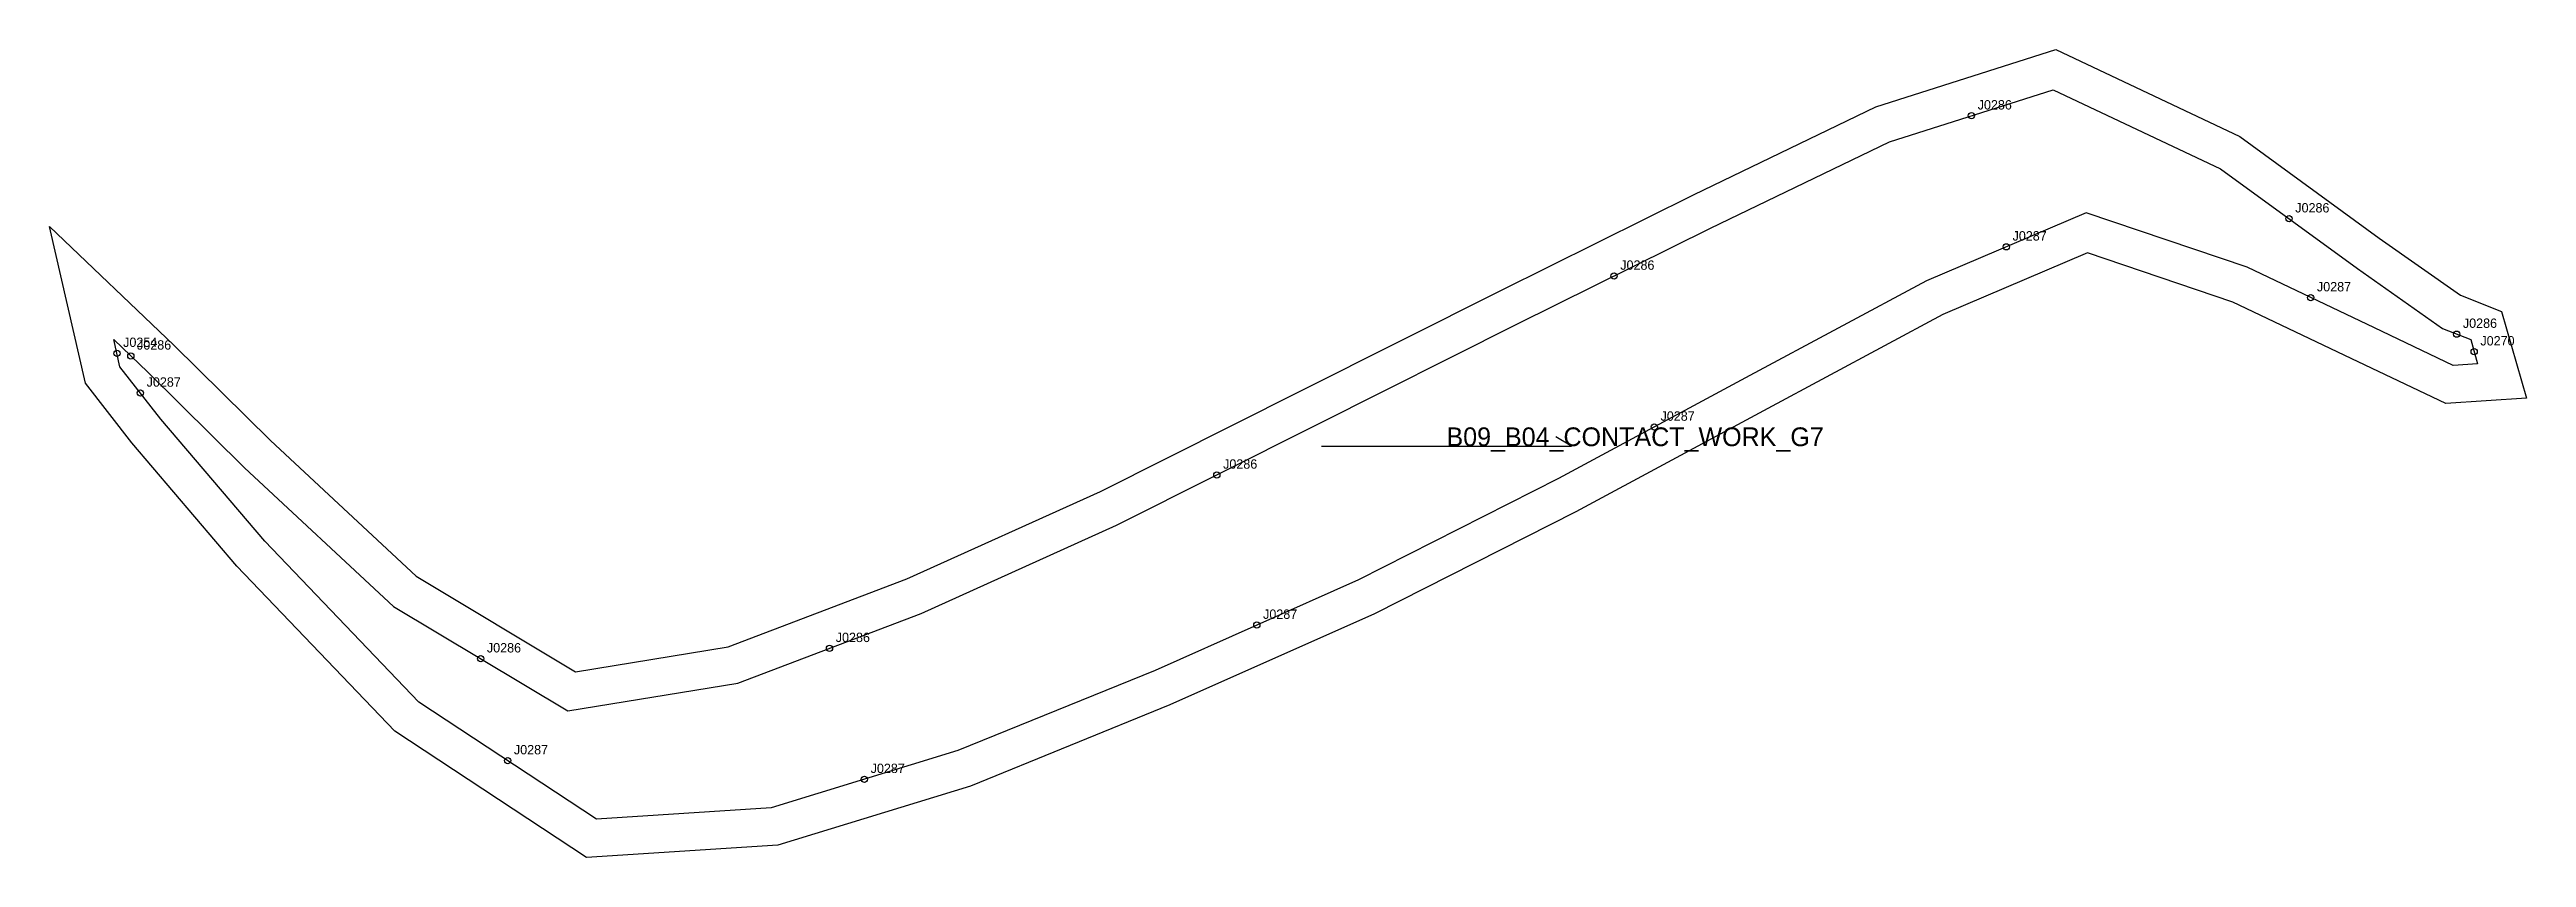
# Model space of a CAD drawing. Header units: millimetres. Extents: x -21 to 773, y -166 to 93.
import ezdxf

# ---------------------------------------------------------------- set-up
doc = ezdxf.new("R2010")
doc.units = ezdxf.units.MM
for name, color, linetype in [('CUT', 1, 'Continuous'), ('GRAIN', 3, 'Continuous'), ('LABEL', 7, 'Continuous'), ('NOTCH', 2, 'Continuous'), ('SEW', 5, 'Continuous')]:
    doc.layers.add(name, color=color, linetype=linetype)

msp = doc.modelspace()

# ---------------------------------------------------------------- linework, layer by layer
at = {"layer": 'CUT'}
msp.add_lwpolyline([(-20.58, 36.24), (19.24, -1.78), (50.19, -32.29), (96.81, -75.71), (147.81, -106.22), (196.72, -98.24), (253.98, -76.5), (316, -48.55), (379.97, -16.45), (444.19, 15.75), (506.11, 46.48), (564.27, 74.5), (621.98, 92.8), (680.86, 65.03), (725.54, 32.47), (751.52, 14.19), (764.72, 9), (772.66, -18.71), (746.85, -20.43), (718.82, -7.09), (678.66, 12), (632.11, 27.74), (585.75, 8.02), (529.66, -22.07), (468.27, -55.03), (403.75, -87.67), (338.22, -116.86), (274.31, -142.8), (212.66, -161.68), (151.33, -165.63), (89.98, -125.23), (39.41, -72.49), (5.76, -33.01), (-9.12, -13.96), (-20.58, 36.24)], close=True, dxfattribs=at)
at = {"layer": 'GRAIN'}
for p, q in [((466.79, -34.07), (461.79, -31.07)), ((386.79, -34.07), (466.79, -34.07))]:
    msp.add_line(p, q, dxfattribs=at)
at = {"layer": 'NOTCH'}
for centre in [(594.92, 71.63), (696.63, 38.69), (606.09, 29.71), (480.46, 20.36), (703.57, 13.44), (750.31, 1.77), (0.99, -4.34), (5.44, -5.19), (755.92, -3.86), (8.52, -17.05), (493.36, -27.94), (353.26, -43.28), (366.06, -91.32), (117.49, -102.07), (229.21, -98.74), (126.14, -134.67), (240.39, -140.64)]:
    msp.add_circle(centre, 1, dxfattribs=at)
at = {"layer": 'SEW'}
msp.add_lwpolyline([(0, 0), (10.88, -10.39), (41.89, -40.96), (89.56, -85.36), (145.41, -118.77), (199.85, -109.88), (258.57, -87.59), (321.16, -59.39), (385.35, -27.17), (449.55, 5.02), (511.38, 35.7), (568.71, 63.32), (621.12, 79.94), (674.71, 54.66), (718.56, 22.72), (745.79, 3.55), (754.82, 0), (757.03, -7.72), (749.18, -8.25), (723.97, 3.74), (683.18, 23.14), (631.62, 40.57), (580.56, 18.85), (523.99, -11.49), (462.72, -44.39), (398.59, -76.83), (333.53, -105.81), (270.29, -131.48), (210.49, -149.79), (154.57, -153.4), (97.7, -115.95), (48.32, -64.43), (15.06, -25.42), (1.98, -8.68)], close=True, dxfattribs=at)

# ---------------------------------------------------------------- texts
at = {"layer": 'LABEL'}
for s, height, p in [('J0286', 3, (596.92, 73.63)), ('J0286', 3, (698.63, 40.69)), ('J0287', 3, (608.09, 31.71)), ('J0286', 3, (482.46, 22.36)), ('J0287', 3, (705.57, 15.44)), ('J0254', 3, (2.99, -2.34)), ('J0286', 3, (752.31, 3.77)), ('J0270', 3, (757.92, -1.86)), ('J0286', 3, (7.44, -3.19)), ('J0287', 3, (10.52, -15.05)), ('J0287', 3, (495.36, -25.94)), ('B09_B04_CONTACT_WORK_G7', 6, (426.79, -34.07)), ('J0286', 3, (355.26, -41.28)), ('J0287', 3, (368.06, -89.32)), ('J0286', 3, (231.21, -96.74)), ('J0286', 3, (119.49, -100.07)), ('J0287', 3, (128.14, -132.67)), ('J0287', 3, (242.39, -138.64))]:
    msp.add_text(s, height=height, dxfattribs=at).set_placement(p)

doc.saveas('drawing.dxf')
